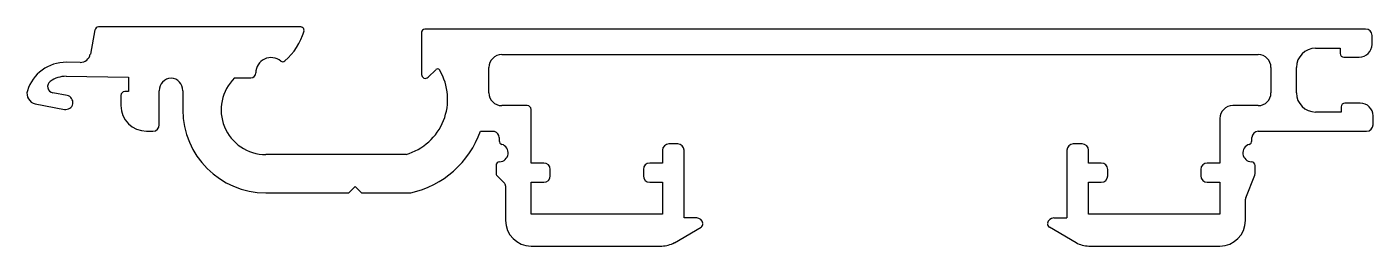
# Model space of a CAD drawing. Extents: x 820 to 926, y 665 to 682.
import ezdxf

# ---------------------------------------------------------------- set-up
doc = ezdxf.new("R2010")
doc.units = 0
doc.layers.get('0').update_dxf_attribs({"linetype": 'CONTINUOUS'})

msp = doc.modelspace()

# ---------------------------------------------------------------- linework, layer by layer
for p, q in [((825.8, 681.93), (825.44, 680.04)), ((841.94, 682.17), (826.09, 682.17)), ((851.41, 681.75), (851.41, 678.44)), ((925.41, 682), (851.66, 682)), ((925.91, 680.8), (925.91, 681.5)), ((857.69, 680), (916.99, 680)), ((921.49, 680.5), (923.41, 680.5)), ((923.41, 680.5), (923.41, 680.1)), ((923.71, 679.8), (924.91, 679.8)), ((824.64, 679.39), (823.56, 679.4)), ((851.92, 678.23), (852.52, 678.82)), ((856.69, 677), (856.69, 679)), ((917.99, 679), (917.99, 677)), ((919.99, 677), (919.99, 679)), ((823.54, 678.3), (828.44, 678.24)), ((828.44, 678.24), (828.44, 677.1)), ((836.74, 678.17), (838.01, 678.17)), ((823.62, 676.79), (822.5, 677.01)), ((827.84, 676.8), (827.84, 676)), ((828.44, 677.1), (828.14, 677.1)), ((830.84, 674.5), (830.84, 677.17)), ((832.69, 677.17), (832.69, 675.67)), ((821.12, 676.15), (823.41, 675.71)), ((859.69, 676), (857.69, 676)), ((859.99, 671.5), (859.99, 675.7)), ((916.99, 676), (914.99, 676)), ((923.49, 675.5), (921.49, 675.5)), ((923.49, 675.9), (923.49, 675.5)), ((924.99, 676.2), (923.79, 676.2)), ((913.99, 675), (913.99, 671.5)), ((925.99, 674.5), (925.99, 675.2)), ((829.84, 674), (830.34, 674)), ((856.02, 674), (856.69, 674)), ((856.69, 674), (857.09, 674)), ((857.49, 673.5), (857.49, 673.25)), ((916.49, 673.25), (916.49, 673.5)), ((916.99, 674), (925.49, 674)), ((870.29, 672.5), (870.29, 671.5)), ((871.49, 673), (870.79, 673)), ((871.99, 667.2), (871.99, 672.5)), ((901.99, 672.5), (901.99, 667.2)), ((903.19, 673), (902.49, 673)), ((903.69, 671.5), (903.69, 672.5)), ((850.19, 672.17), (839.19, 672.17)), ((857.24, 671.3), (857.24, 670.72)), ((860.99, 671.5), (859.99, 671.5)), ((870.29, 671.5), (869.29, 671.5)), ((904.69, 671.5), (903.69, 671.5)), ((913.99, 671.5), (912.99, 671.5)), ((916.74, 670.65), (916.74, 671.3)), ((857.33, 670.51), (857.91, 669.93)), ((861.49, 670.5), (861.49, 671)), ((868.79, 671), (868.79, 670.5)), ((905.19, 670.5), (905.19, 671)), ((912.49, 671), (912.49, 670.5)), ((916.02, 668.78), (916.72, 670.54)), ((839.19, 669.17), (845.69, 669.17)), ((845.69, 669.17), (846.19, 669.67)), ((846.19, 669.67), (846.69, 669.17)), ((846.69, 669.17), (850.56, 669.17)), ((857.99, 669.72), (857.99, 667)), ((859.99, 670), (860.99, 670)), ((859.99, 667.5), (859.99, 670)), ((869.29, 670), (870.29, 670)), ((870.29, 670), (870.29, 667.5)), ((903.69, 670), (904.69, 670)), ((903.69, 667.5), (903.69, 670)), ((912.99, 670), (913.99, 670)), ((913.99, 670), (913.99, 667.5)), ((915.99, 667), (915.99, 668.67)), ((870.29, 667.5), (859.99, 667.5)), ((872.97, 667.2), (871.99, 667.2)), ((900.97, 667.2), (901.99, 667.2)), ((913.99, 667.5), (903.69, 667.5)), ((871.23, 665.26), (873.31, 666.47)), ((902.71, 665.26), (900.62, 666.47)), ((859.99, 665), (870.23, 665)), ((903.71, 665), (913.99, 665))]:
    msp.add_line(p, q)
for centre, radius, start, end in [((826.09, 681.87), 0.3, 90, 169.2258), ((837.39, 683.25), 5, 311.419, 343.6917), ((841.94, 681.92), 0.25, 343.6917, 90), ((851.66, 681.75), 0.25, 90, 180), ((925.41, 681.5), 0.5, 0, 90), ((924.91, 680.8), 1, 270, 0), ((824.65, 680.19), 0.8, 269.2258, 349.2258), ((839.61, 678.57), 1.2, 50.686, 180), ((857.69, 679), 1, 90, 180), ((916.99, 679), 1, 0, 90), ((921.49, 679), 1.5, 90, 180), ((923.71, 680.1), 0.3, 180, 270), ((823.52, 676.25), 3.15, 89.2258, 163.1189), ((838.01, 678.57), 0.4, 270, 0), ((840.53, 679.69), 0.25, 230.686, 311.419), ((848.95, 676.5), 4.5, 285.979, 30.4814), ((852.66, 678.68), 0.2, 30.4814, 135), ((822.59, 677.5), 0.5, 126.5835, 259.2258), ((823.52, 676.25), 2.05, 89.2258, 126.5835), ((831.84, 677.17), 1, 94.3012, 180), ((831.69, 677.17), 1, 0, 85.6988), ((839.19, 675.67), 3.5, 134.4153, 270), ((851.71, 678.44), 0.3, 180, 315), ((821.27, 676.94), 0.8, 163.1189, 259.2258), ((823.52, 676.25), 0.55, 259.2258, 79.2258), ((828.14, 676.8), 0.3, 90, 180), ((857.69, 677), 1, 180, 270), ((916.99, 677), 1, 270, 0), ((921.49, 677), 1.5, 180, 270), ((829.84, 676), 2, 180, 270), ((839.19, 675.67), 6.5, 180, 270), ((859.69, 675.7), 0.3, 360, 90), ((914.99, 675), 1, 90, 180), ((923.79, 675.9), 0.3, 90, 180), ((924.99, 675.2), 1, 0, 90), ((830.34, 674.5), 0.5, 270, 360), ((925.49, 674.5), 0.5, 270, 0), ((848.95, 676.5), 7.5, 282.3612, 340.5288), ((857.19, 674.17), 0.2, 238.6607, 253.3984), ((856.99, 673.5), 0.5, 0, 73.3985), ((916.99, 673.5), 0.5, 90, 180), ((857.79, 673.25), 0.3, 180, 252.5424), ((857.49, 672.3), 0.7, 272.866, 72.5424), ((870.79, 672.5), 0.5, 90, 180), ((871.49, 672.5), 0.5, 0, 90), ((902.49, 672.5), 0.5, 90, 180), ((903.19, 672.5), 0.5, 0, 90), ((916.49, 672.3), 0.7, 107.4576, 267.134), ((916.19, 673.25), 0.3, 287.4576, 0), ((857.54, 671.3), 0.3, 92.866, 180), ((860.99, 671), 0.5, 0, 90), ((869.29, 671), 0.5, 90, 180), ((904.69, 671), 0.5, 0, 90), ((912.99, 671), 0.5, 90, 180), ((916.44, 671.3), 0.3, 360, 87.134), ((857.54, 670.72), 0.3, 180, 225), ((860.99, 670.5), 0.5, 270, 0), ((869.29, 670.5), 0.5, 180, 270), ((904.69, 670.5), 0.5, 270, 0), ((912.99, 670.5), 0.5, 180, 270), ((916.44, 670.65), 0.3, 338.1036, 360), ((857.69, 669.72), 0.3, 0, 45), ((916.29, 668.67), 0.3, 158.1036, 180), ((859.99, 667), 2, 180, 270), ((872.97, 666.7), 0.5, 9.1818, 90), ((900.97, 666.7), 0.5, 90, 170.8182), ((913.99, 667), 2, 270, 0), ((873.16, 666.73), 0.3, 300.0021, 9.1818), ((900.77, 666.73), 0.3, 170.8182, 239.9979), ((870.23, 667), 2, 270, 300.0021), ((903.71, 667), 2, 239.9979, 270)]:
    msp.add_arc(centre, radius, start, end)

doc.saveas('drawing.dxf')
